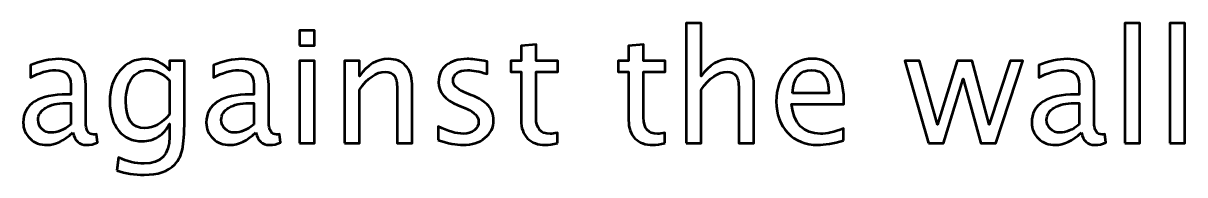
# Model space of a CAD drawing. Header units: centimetres. Extents: x -40.4 to 36.1, y -33 to 28.7.
# Drawn here: x -25.91 to -19.59, y -30.42 to -29.59 of the extents above; entities that cross this region are included whole.
import ezdxf

# ---------------------------------------------------------------- set-up
doc = ezdxf.new("R2010")
doc.units = ezdxf.units.CM
doc.header["$MEASUREMENT"] = 0
doc.layers.add('Layer 1', color=7, linetype='Continuous')

msp = doc.modelspace()

# ---------------------------------------------------------------- linework, layer by layer
at = {"layer": 'Layer 1', "color": 5, "lineweight": 53}
for points, knots in [([(-22.30172, -30.24511), (-22.30172, -30.24511), (-22.30172, -29.59233), (-22.30172, -29.59233), (-22.30172, -29.59233), (-22.30172, -29.59233), (-22.22044, -29.59233), (-22.22044, -29.59233), (-22.22044, -29.59233), (-22.22044, -29.59233), (-22.22044, -29.88118), (-22.22044, -29.88118), (-22.22044, -29.88118), (-22.1774, -29.81839), (-22.12462, -29.78706), (-22.06225, -29.78706), (-22.06225, -29.78706), (-22.02302, -29.78706), (-21.99184, -29.79934), (-21.96884, -29.82403), (-21.96884, -29.82403), (-21.94584, -29.84859), (-21.93426, -29.88175), (-21.93426, -29.92323), (-21.93426, -29.92323), (-21.93426, -29.92323), (-21.93426, -30.24511), (-21.93426, -30.24511), (-21.93426, -30.24511), (-21.93426, -30.24511), (-22.01555, -30.24511), (-22.01555, -30.24511), (-22.01555, -30.24511), (-22.01555, -30.24511), (-22.01555, -29.94976), (-22.01555, -29.94976), (-22.01555, -29.94976), (-22.01555, -29.91646), (-22.02048, -29.89275), (-22.03022, -29.87864), (-22.03022, -29.87864), (-22.0401, -29.86439), (-22.05633, -29.85734), (-22.07905, -29.85734), (-22.07905, -29.85734), (-22.129, -29.85734), (-22.17613, -29.88993), (-22.22044, -29.95513), (-22.22044, -29.95513), (-22.22044, -29.95513), (-22.22044, -30.24511), (-22.22044, -30.24511), (-22.22044, -30.24511), (-22.22044, -30.24511), (-22.30172, -30.24511), (-22.30172, -30.24511)], [0, 0, 0, 0, 0.0666667, 0.0666667, 0.0666667, 0.0666667, 0.1333333, 0.1333333, 0.1333333, 0.1333333, 0.2, 0.2, 0.2, 0.2, 0.2666667, 0.2666667, 0.2666667, 0.2666667, 0.3333333, 0.3333333, 0.3333333, 0.3333333, 0.4, 0.4, 0.4, 0.4, 0.4666667, 0.4666667, 0.4666667, 0.4666667, 0.5333333, 0.5333333, 0.5333333, 0.5333333, 0.6, 0.6, 0.6, 0.6, 0.6666667, 0.6666667, 0.6666667, 0.6666667, 0.7333333, 0.7333333, 0.7333333, 0.7333333, 0.8, 0.8, 0.8, 0.8, 0.8666667, 0.8666667, 0.8666667, 0.8666667, 1, 1, 1, 1]), ([(-19.91679, -30.24511), (-19.91679, -30.24511), (-19.91679, -29.59233), (-19.91679, -29.59233), (-19.91679, -29.59233), (-19.91679, -29.59233), (-19.83551, -29.59233), (-19.83551, -29.59233), (-19.83551, -29.59233), (-19.83551, -29.59233), (-19.83551, -30.24511), (-19.83551, -30.24511), (-19.83551, -30.24511), (-19.83551, -30.24511), (-19.91679, -30.24511), (-19.91679, -30.24511)], [0, 0, 0, 0, 0.2, 0.2, 0.2, 0.2, 0.4, 0.4, 0.4, 0.4, 0.6, 0.6, 0.6, 0.6, 1, 1, 1, 1]), ([(-19.6721, -30.24511), (-19.6721, -30.24511), (-19.6721, -29.59233), (-19.6721, -29.59233), (-19.6721, -29.59233), (-19.6721, -29.59233), (-19.59082, -29.59233), (-19.59082, -29.59233), (-19.59082, -29.59233), (-19.59082, -29.59233), (-19.59082, -30.24511), (-19.59082, -30.24511), (-19.59082, -30.24511), (-19.59082, -30.24511), (-19.6721, -30.24511), (-19.6721, -30.24511)], [0, 0, 0, 0, 0.2, 0.2, 0.2, 0.2, 0.4, 0.4, 0.4, 0.4, 0.6, 0.6, 0.6, 0.6, 1, 1, 1, 1]), ([(-24.4047, -29.71425), (-24.4047, -29.71425), (-24.4047, -29.63297), (-24.4047, -29.63297), (-24.4047, -29.63297), (-24.4047, -29.63297), (-24.32342, -29.63297), (-24.32342, -29.63297), (-24.32342, -29.63297), (-24.32342, -29.63297), (-24.32342, -29.71425), (-24.32342, -29.71425), (-24.32342, -29.71425), (-24.32342, -29.71425), (-24.4047, -29.71425), (-24.4047, -29.71425)], [0, 0, 0, 0, 0.2, 0.2, 0.2, 0.2, 0.4, 0.4, 0.4, 0.4, 0.6, 0.6, 0.6, 0.6, 1, 1, 1, 1]), ([(-23.00219, -30.24497), (-23.02731, -30.25188), (-23.04918, -30.25527), (-23.06766, -30.25527), (-23.06766, -30.25527), (-23.10915, -30.25527), (-23.14147, -30.24342), (-23.16461, -30.21971), (-23.16461, -30.21971), (-23.18789, -30.196), (-23.19946, -30.16312), (-23.19946, -30.12093), (-23.19946, -30.12093), (-23.19946, -30.12093), (-23.19946, -29.85734), (-23.19946, -29.85734), (-23.19946, -29.85734), (-23.19946, -29.85734), (-23.25563, -29.85734), (-23.25563, -29.85734), (-23.25563, -29.85734), (-23.25563, -29.85734), (-23.25563, -29.79637), (-23.25563, -29.79637), (-23.25563, -29.79637), (-23.25563, -29.79637), (-23.19946, -29.79637), (-23.19946, -29.79637), (-23.19946, -29.79637), (-23.19946, -29.79637), (-23.19946, -29.71524), (-23.19946, -29.71524), (-23.19946, -29.71524), (-23.19946, -29.71524), (-23.11818, -29.70747), (-23.11818, -29.70747), (-23.11818, -29.70747), (-23.11818, -29.70747), (-23.11818, -29.79637), (-23.11818, -29.79637), (-23.11818, -29.79637), (-23.11818, -29.79637), (-23.0005, -29.79637), (-23.0005, -29.79637), (-23.0005, -29.79637), (-23.0005, -29.79637), (-23.0005, -29.85734), (-23.0005, -29.85734), (-23.0005, -29.85734), (-23.0005, -29.85734), (-23.11818, -29.85734), (-23.11818, -29.85734), (-23.11818, -29.85734), (-23.11818, -29.85734), (-23.11818, -30.10626), (-23.11818, -30.10626), (-23.11818, -30.10626), (-23.11818, -30.16496), (-23.09264, -30.19431), (-23.0417, -30.19431), (-23.0417, -30.19431), (-23.03083, -30.19431), (-23.01771, -30.19248), (-23.00219, -30.18895), (-23.00219, -30.18895), (-23.00219, -30.18895), (-23.00219, -30.24497), (-23.00219, -30.24497)], [0, 0, 0, 0, 0.0555556, 0.0555556, 0.0555556, 0.0555556, 0.1111111, 0.1111111, 0.1111111, 0.1111111, 0.1666667, 0.1666667, 0.1666667, 0.1666667, 0.2222222, 0.2222222, 0.2222222, 0.2222222, 0.2777778, 0.2777778, 0.2777778, 0.2777778, 0.3333333, 0.3333333, 0.3333333, 0.3333333, 0.3888889, 0.3888889, 0.3888889, 0.3888889, 0.4444444, 0.4444444, 0.4444444, 0.4444444, 0.5, 0.5, 0.5, 0.5, 0.5555556, 0.5555556, 0.5555556, 0.5555556, 0.6111111, 0.6111111, 0.6111111, 0.6111111, 0.6666667, 0.6666667, 0.6666667, 0.6666667, 0.7222222, 0.7222222, 0.7222222, 0.7222222, 0.7777778, 0.7777778, 0.7777778, 0.7777778, 0.8333333, 0.8333333, 0.8333333, 0.8333333, 0.8888889, 0.8888889, 0.8888889, 0.8888889, 1, 1, 1, 1]), ([(-22.41771, -30.24497), (-22.44283, -30.25188), (-22.4647, -30.25527), (-22.48318, -30.25527), (-22.48318, -30.25527), (-22.52467, -30.25527), (-22.55699, -30.24342), (-22.58013, -30.21971), (-22.58013, -30.21971), (-22.60341, -30.196), (-22.61498, -30.16312), (-22.61498, -30.12093), (-22.61498, -30.12093), (-22.61498, -30.12093), (-22.61498, -29.85734), (-22.61498, -29.85734), (-22.61498, -29.85734), (-22.61498, -29.85734), (-22.67115, -29.85734), (-22.67115, -29.85734), (-22.67115, -29.85734), (-22.67115, -29.85734), (-22.67115, -29.79637), (-22.67115, -29.79637), (-22.67115, -29.79637), (-22.67115, -29.79637), (-22.61498, -29.79637), (-22.61498, -29.79637), (-22.61498, -29.79637), (-22.61498, -29.79637), (-22.61498, -29.71524), (-22.61498, -29.71524), (-22.61498, -29.71524), (-22.61498, -29.71524), (-22.5337, -29.70747), (-22.5337, -29.70747), (-22.5337, -29.70747), (-22.5337, -29.70747), (-22.5337, -29.79637), (-22.5337, -29.79637), (-22.5337, -29.79637), (-22.5337, -29.79637), (-22.41602, -29.79637), (-22.41602, -29.79637), (-22.41602, -29.79637), (-22.41602, -29.79637), (-22.41602, -29.85734), (-22.41602, -29.85734), (-22.41602, -29.85734), (-22.41602, -29.85734), (-22.5337, -29.85734), (-22.5337, -29.85734), (-22.5337, -29.85734), (-22.5337, -29.85734), (-22.5337, -30.10626), (-22.5337, -30.10626), (-22.5337, -30.10626), (-22.5337, -30.16496), (-22.50816, -30.19431), (-22.45722, -30.19431), (-22.45722, -30.19431), (-22.44635, -30.19431), (-22.43323, -30.19248), (-22.41771, -30.18895), (-22.41771, -30.18895), (-22.41771, -30.18895), (-22.41771, -30.24497), (-22.41771, -30.24497)], [0, 0, 0, 0, 0.0555556, 0.0555556, 0.0555556, 0.0555556, 0.1111111, 0.1111111, 0.1111111, 0.1111111, 0.1666667, 0.1666667, 0.1666667, 0.1666667, 0.2222222, 0.2222222, 0.2222222, 0.2222222, 0.2777778, 0.2777778, 0.2777778, 0.2777778, 0.3333333, 0.3333333, 0.3333333, 0.3333333, 0.3888889, 0.3888889, 0.3888889, 0.3888889, 0.4444444, 0.4444444, 0.4444444, 0.4444444, 0.5, 0.5, 0.5, 0.5, 0.5555556, 0.5555556, 0.5555556, 0.5555556, 0.6111111, 0.6111111, 0.6111111, 0.6111111, 0.6666667, 0.6666667, 0.6666667, 0.6666667, 0.7222222, 0.7222222, 0.7222222, 0.7222222, 0.7777778, 0.7777778, 0.7777778, 0.7777778, 0.8333333, 0.8333333, 0.8333333, 0.8333333, 0.8888889, 0.8888889, 0.8888889, 0.8888889, 1, 1, 1, 1]), ([(-25.63632, -30.18796), (-25.68514, -30.23283), (-25.73213, -30.25527), (-25.77729, -30.25527), (-25.77729, -30.25527), (-25.8144, -30.25527), (-25.8453, -30.2437), (-25.86972, -30.22042), (-25.86972, -30.22042), (-25.89427, -30.19713), (-25.90655, -30.16778), (-25.90655, -30.13236), (-25.90655, -30.13236), (-25.90655, -30.0834), (-25.88594, -30.04572), (-25.84474, -30.01947), (-25.84474, -30.01947), (-25.80353, -29.99323), (-25.74441, -29.9801), (-25.66736, -29.9801), (-25.66736, -29.9801), (-25.66736, -29.9801), (-25.64831, -29.9801), (-25.64831, -29.9801), (-25.64831, -29.9801), (-25.64831, -29.9801), (-25.64831, -29.92606), (-25.64831, -29.92606), (-25.64831, -29.92606), (-25.64831, -29.87399), (-25.67541, -29.84802), (-25.72973, -29.84802), (-25.72973, -29.84802), (-25.77178, -29.84802), (-25.81779, -29.86129), (-25.8676, -29.88782), (-25.8676, -29.88782), (-25.8676, -29.88782), (-25.8676, -29.82093), (-25.8676, -29.82093), (-25.8676, -29.82093), (-25.81285, -29.79835), (-25.7612, -29.78706), (-25.7128, -29.78706), (-25.7128, -29.78706), (-25.66299, -29.78706), (-25.62616, -29.79835), (-25.60259, -29.82107), (-25.60259, -29.82107), (-25.57889, -29.84379), (-25.56703, -29.87878), (-25.56703, -29.92606), (-25.56703, -29.92606), (-25.56703, -29.92606), (-25.56703, -30.12883), (-25.56703, -30.12883), (-25.56703, -30.12883), (-25.56703, -30.17526), (-25.55278, -30.19854), (-25.52413, -30.19854), (-25.52413, -30.19854), (-25.52061, -30.19854), (-25.51538, -30.19798), (-25.50847, -30.19685), (-25.50847, -30.19685), (-25.50847, -30.19685), (-25.50268, -30.24201), (-25.50268, -30.24201), (-25.50268, -30.24201), (-25.52117, -30.2509), (-25.54149, -30.25527), (-25.56379, -30.25527), (-25.56379, -30.25527), (-25.60175, -30.25527), (-25.62588, -30.23283), (-25.63632, -30.18796)], [0, 0, 0, 0, 0.05, 0.05, 0.05, 0.05, 0.1, 0.1, 0.1, 0.1, 0.15, 0.15, 0.15, 0.15, 0.2, 0.2, 0.2, 0.2, 0.25, 0.25, 0.25, 0.25, 0.3, 0.3, 0.3, 0.3, 0.35, 0.35, 0.35, 0.35, 0.4, 0.4, 0.4, 0.4, 0.45, 0.45, 0.45, 0.45, 0.5, 0.5, 0.5, 0.5, 0.55, 0.55, 0.55, 0.55, 0.6, 0.6, 0.6, 0.6, 0.65, 0.65, 0.65, 0.65, 0.7, 0.7, 0.7, 0.7, 0.75, 0.75, 0.75, 0.75, 0.8, 0.8, 0.8, 0.8, 0.85, 0.85, 0.85, 0.85, 0.9, 0.9, 0.9, 0.9, 1, 1, 1, 1]), ([(-25.39841, -30.39412), (-25.39841, -30.39412), (-25.38881, -30.32385), (-25.38881, -30.32385), (-25.38881, -30.32385), (-25.34168, -30.34586), (-25.29497, -30.35687), (-25.24883, -30.35687), (-25.24883, -30.35687), (-25.15725, -30.35687), (-25.11139, -30.30833), (-25.11139, -30.21138), (-25.11139, -30.21138), (-25.11139, -30.21138), (-25.11139, -30.14083), (-25.11139, -30.14083), (-25.11139, -30.14083), (-25.1255, -30.1706), (-25.14553, -30.1936), (-25.17164, -30.21011), (-25.17164, -30.21011), (-25.19775, -30.22662), (-25.22681, -30.23495), (-25.25885, -30.23495), (-25.25885, -30.23495), (-25.31317, -30.23495), (-25.35621, -30.21548), (-25.38796, -30.17653), (-25.38796, -30.17653), (-25.41971, -30.13758), (-25.43566, -30.08481), (-25.43566, -30.0182), (-25.43566, -30.0182), (-25.43566, -29.95005), (-25.4176, -29.89445), (-25.38147, -29.85141), (-25.38147, -29.85141), (-25.34521, -29.80851), (-25.2985, -29.78706), (-25.24107, -29.78706), (-25.24107, -29.78706), (-25.19083, -29.78706), (-25.14751, -29.80738), (-25.11139, -29.84816), (-25.11139, -29.84816), (-25.11139, -29.84816), (-25.11139, -29.79637), (-25.11139, -29.79637), (-25.11139, -29.79637), (-25.11139, -29.79637), (-25.0301, -29.79637), (-25.0301, -29.79637), (-25.0301, -29.79637), (-25.0301, -29.79637), (-25.0301, -30.12263), (-25.0301, -30.12263), (-25.0301, -30.12263), (-25.0301, -30.19276), (-25.03377, -30.24469), (-25.04111, -30.27841), (-25.04111, -30.27841), (-25.04831, -30.31214), (-25.06214, -30.3398), (-25.08218, -30.36124), (-25.08218, -30.36124), (-25.11774, -30.39892), (-25.17333, -30.41783), (-25.24883, -30.41783), (-25.24883, -30.41783), (-25.30062, -30.41783), (-25.35043, -30.40993), (-25.39841, -30.39412)], [0, 0, 0, 0, 0.0526316, 0.0526316, 0.0526316, 0.0526316, 0.1052632, 0.1052632, 0.1052632, 0.1052632, 0.1578947, 0.1578947, 0.1578947, 0.1578947, 0.2105263, 0.2105263, 0.2105263, 0.2105263, 0.2631579, 0.2631579, 0.2631579, 0.2631579, 0.3157895, 0.3157895, 0.3157895, 0.3157895, 0.3684211, 0.3684211, 0.3684211, 0.3684211, 0.4210526, 0.4210526, 0.4210526, 0.4210526, 0.4736842, 0.4736842, 0.4736842, 0.4736842, 0.5263158, 0.5263158, 0.5263158, 0.5263158, 0.5789474, 0.5789474, 0.5789474, 0.5789474, 0.6315789, 0.6315789, 0.6315789, 0.6315789, 0.6842105, 0.6842105, 0.6842105, 0.6842105, 0.7368421, 0.7368421, 0.7368421, 0.7368421, 0.7894737, 0.7894737, 0.7894737, 0.7894737, 0.8421053, 0.8421053, 0.8421053, 0.8421053, 0.8947368, 0.8947368, 0.8947368, 0.8947368, 1, 1, 1, 1]), ([(-24.64092, -30.18796), (-24.68974, -30.23283), (-24.73673, -30.25527), (-24.78189, -30.25527), (-24.78189, -30.25527), (-24.819, -30.25527), (-24.8499, -30.2437), (-24.87432, -30.22042), (-24.87432, -30.22042), (-24.89887, -30.19713), (-24.91115, -30.16778), (-24.91115, -30.13236), (-24.91115, -30.13236), (-24.91115, -30.0834), (-24.89054, -30.04572), (-24.84934, -30.01947), (-24.84934, -30.01947), (-24.80813, -29.99323), (-24.74901, -29.9801), (-24.67196, -29.9801), (-24.67196, -29.9801), (-24.67196, -29.9801), (-24.65291, -29.9801), (-24.65291, -29.9801), (-24.65291, -29.9801), (-24.65291, -29.9801), (-24.65291, -29.92606), (-24.65291, -29.92606), (-24.65291, -29.92606), (-24.65291, -29.87399), (-24.68001, -29.84802), (-24.73433, -29.84802), (-24.73433, -29.84802), (-24.77638, -29.84802), (-24.82239, -29.86129), (-24.8722, -29.88782), (-24.8722, -29.88782), (-24.8722, -29.88782), (-24.8722, -29.82093), (-24.8722, -29.82093), (-24.8722, -29.82093), (-24.81745, -29.79835), (-24.7658, -29.78706), (-24.7174, -29.78706), (-24.7174, -29.78706), (-24.66759, -29.78706), (-24.63076, -29.79835), (-24.60719, -29.82107), (-24.60719, -29.82107), (-24.58349, -29.84379), (-24.57163, -29.87878), (-24.57163, -29.92606), (-24.57163, -29.92606), (-24.57163, -29.92606), (-24.57163, -30.12883), (-24.57163, -30.12883), (-24.57163, -30.12883), (-24.57163, -30.17526), (-24.55738, -30.19854), (-24.52873, -30.19854), (-24.52873, -30.19854), (-24.52521, -30.19854), (-24.51998, -30.19798), (-24.51307, -30.19685), (-24.51307, -30.19685), (-24.51307, -30.19685), (-24.50728, -30.24201), (-24.50728, -30.24201), (-24.50728, -30.24201), (-24.52577, -30.2509), (-24.54609, -30.25527), (-24.56839, -30.25527), (-24.56839, -30.25527), (-24.60635, -30.25527), (-24.63048, -30.23283), (-24.64092, -30.18796)], [0, 0, 0, 0, 0.05, 0.05, 0.05, 0.05, 0.1, 0.1, 0.1, 0.1, 0.15, 0.15, 0.15, 0.15, 0.2, 0.2, 0.2, 0.2, 0.25, 0.25, 0.25, 0.25, 0.3, 0.3, 0.3, 0.3, 0.35, 0.35, 0.35, 0.35, 0.4, 0.4, 0.4, 0.4, 0.45, 0.45, 0.45, 0.45, 0.5, 0.5, 0.5, 0.5, 0.55, 0.55, 0.55, 0.55, 0.6, 0.6, 0.6, 0.6, 0.65, 0.65, 0.65, 0.65, 0.7, 0.7, 0.7, 0.7, 0.75, 0.75, 0.75, 0.75, 0.8, 0.8, 0.8, 0.8, 0.85, 0.85, 0.85, 0.85, 0.9, 0.9, 0.9, 0.9, 1, 1, 1, 1]), ([(-24.4047, -30.24511), (-24.4047, -30.24511), (-24.4047, -29.79637), (-24.4047, -29.79637), (-24.4047, -29.79637), (-24.4047, -29.79637), (-24.32342, -29.79637), (-24.32342, -29.79637), (-24.32342, -29.79637), (-24.32342, -29.79637), (-24.32342, -30.24511), (-24.32342, -30.24511), (-24.32342, -30.24511), (-24.32342, -30.24511), (-24.4047, -30.24511), (-24.4047, -30.24511)], [0, 0, 0, 0, 0.2, 0.2, 0.2, 0.2, 0.4, 0.4, 0.4, 0.4, 0.6, 0.6, 0.6, 0.6, 1, 1, 1, 1]), ([(-24.16001, -30.24511), (-24.16001, -30.24511), (-24.16001, -29.79637), (-24.16001, -29.79637), (-24.16001, -29.79637), (-24.16001, -29.79637), (-24.07873, -29.79637), (-24.07873, -29.79637), (-24.07873, -29.79637), (-24.07873, -29.79637), (-24.07873, -29.88118), (-24.07873, -29.88118), (-24.07873, -29.88118), (-24.03569, -29.81839), (-23.98291, -29.78706), (-23.92054, -29.78706), (-23.92054, -29.78706), (-23.88131, -29.78706), (-23.85013, -29.79934), (-23.82713, -29.82403), (-23.82713, -29.82403), (-23.80413, -29.84859), (-23.79255, -29.88175), (-23.79255, -29.92323), (-23.79255, -29.92323), (-23.79255, -29.92323), (-23.79255, -30.24511), (-23.79255, -30.24511), (-23.79255, -30.24511), (-23.79255, -30.24511), (-23.87384, -30.24511), (-23.87384, -30.24511), (-23.87384, -30.24511), (-23.87384, -30.24511), (-23.87384, -29.94976), (-23.87384, -29.94976), (-23.87384, -29.94976), (-23.87384, -29.91646), (-23.87877, -29.89275), (-23.88851, -29.87864), (-23.88851, -29.87864), (-23.89839, -29.86439), (-23.91462, -29.85734), (-23.93734, -29.85734), (-23.93734, -29.85734), (-23.98729, -29.85734), (-24.03442, -29.88993), (-24.07873, -29.95513), (-24.07873, -29.95513), (-24.07873, -29.95513), (-24.07873, -30.24511), (-24.07873, -30.24511), (-24.07873, -30.24511), (-24.07873, -30.24511), (-24.16001, -30.24511), (-24.16001, -30.24511)], [0, 0, 0, 0, 0.0666667, 0.0666667, 0.0666667, 0.0666667, 0.1333333, 0.1333333, 0.1333333, 0.1333333, 0.2, 0.2, 0.2, 0.2, 0.2666667, 0.2666667, 0.2666667, 0.2666667, 0.3333333, 0.3333333, 0.3333333, 0.3333333, 0.4, 0.4, 0.4, 0.4, 0.4666667, 0.4666667, 0.4666667, 0.4666667, 0.5333333, 0.5333333, 0.5333333, 0.5333333, 0.6, 0.6, 0.6, 0.6, 0.6666667, 0.6666667, 0.6666667, 0.6666667, 0.7333333, 0.7333333, 0.7333333, 0.7333333, 0.8, 0.8, 0.8, 0.8, 0.8666667, 0.8666667, 0.8666667, 0.8666667, 1, 1, 1, 1]), ([(-23.6506, -30.22902), (-23.6506, -30.22902), (-23.6506, -30.15452), (-23.6506, -30.15452), (-23.6506, -30.15452), (-23.5974, -30.18105), (-23.55125, -30.19431), (-23.51188, -30.19431), (-23.51188, -30.19431), (-23.48846, -30.19431), (-23.46899, -30.18796), (-23.4536, -30.17526), (-23.4536, -30.17526), (-23.43822, -30.1627), (-23.43046, -30.1469), (-23.43046, -30.12785), (-23.43046, -30.12785), (-23.43046, -30.10005), (-23.45205, -30.07705), (-23.49523, -30.05884), (-23.49523, -30.05884), (-23.49523, -30.05884), (-23.54279, -30.03866), (-23.54279, -30.03866), (-23.54279, -30.03866), (-23.61292, -30.00959), (-23.64806, -29.96754), (-23.64806, -29.91293), (-23.64806, -29.91293), (-23.64806, -29.87385), (-23.63423, -29.84308), (-23.60657, -29.82065), (-23.60657, -29.82065), (-23.57891, -29.79821), (-23.54095, -29.78706), (-23.49283, -29.78706), (-23.49283, -29.78706), (-23.46786, -29.78706), (-23.43681, -29.79045), (-23.39998, -29.79736), (-23.39998, -29.79736), (-23.39998, -29.79736), (-23.38305, -29.80061), (-23.38305, -29.80061), (-23.38305, -29.80061), (-23.38305, -29.80061), (-23.38305, -29.86834), (-23.38305, -29.86834), (-23.38305, -29.86834), (-23.42835, -29.8548), (-23.46447, -29.84802), (-23.49142, -29.84802), (-23.49142, -29.84802), (-23.51513, -29.84802), (-23.5339, -29.85324), (-23.54815, -29.86354), (-23.54815, -29.86354), (-23.56226, -29.87385), (-23.56932, -29.88767), (-23.56932, -29.90503), (-23.56932, -29.90503), (-23.56932, -29.92944), (-23.54956, -29.95019), (-23.50991, -29.96698), (-23.50991, -29.96698), (-23.50991, -29.96698), (-23.47082, -29.98349), (-23.47082, -29.98349), (-23.47082, -29.98349), (-23.42651, -30.00212), (-23.39518, -30.02187), (-23.37684, -30.04261), (-23.37684, -30.04261), (-23.35835, -30.06336), (-23.34918, -30.08932), (-23.34918, -30.12037), (-23.34918, -30.12037), (-23.34918, -30.15974), (-23.3647, -30.19205), (-23.39589, -30.21731), (-23.39589, -30.21731), (-23.42693, -30.24257), (-23.46673, -30.25527), (-23.51513, -30.25527), (-23.51513, -30.25527), (-23.55238, -30.25527), (-23.5974, -30.24652), (-23.6506, -30.22902)], [0, 0, 0, 0, 0.0434783, 0.0434783, 0.0434783, 0.0434783, 0.0869565, 0.0869565, 0.0869565, 0.0869565, 0.1304348, 0.1304348, 0.1304348, 0.1304348, 0.173913, 0.173913, 0.173913, 0.173913, 0.2173913, 0.2173913, 0.2173913, 0.2173913, 0.2608696, 0.2608696, 0.2608696, 0.2608696, 0.3043478, 0.3043478, 0.3043478, 0.3043478, 0.3478261, 0.3478261, 0.3478261, 0.3478261, 0.3913043, 0.3913043, 0.3913043, 0.3913043, 0.4347826, 0.4347826, 0.4347826, 0.4347826, 0.4782609, 0.4782609, 0.4782609, 0.4782609, 0.5217391, 0.5217391, 0.5217391, 0.5217391, 0.5652174, 0.5652174, 0.5652174, 0.5652174, 0.6086957, 0.6086957, 0.6086957, 0.6086957, 0.6521739, 0.6521739, 0.6521739, 0.6521739, 0.6956522, 0.6956522, 0.6956522, 0.6956522, 0.7391304, 0.7391304, 0.7391304, 0.7391304, 0.7826087, 0.7826087, 0.7826087, 0.7826087, 0.826087, 0.826087, 0.826087, 0.826087, 0.8695652, 0.8695652, 0.8695652, 0.8695652, 0.9130435, 0.9130435, 0.9130435, 0.9130435, 1, 1, 1, 1]), ([(-21.44687, -30.23072), (-21.50148, -30.24709), (-21.54818, -30.25527), (-21.58713, -30.25527), (-21.58713, -30.25527), (-21.65359, -30.25527), (-21.70764, -30.23326), (-21.74927, -30.18937), (-21.74927, -30.18937), (-21.7909, -30.14549), (-21.81178, -30.08862), (-21.81178, -30.01863), (-21.81178, -30.01863), (-21.81178, -29.95075), (-21.79344, -29.89501), (-21.75661, -29.85141), (-21.75661, -29.85141), (-21.71978, -29.80795), (-21.67264, -29.78621), (-21.61521, -29.78621), (-21.61521, -29.78621), (-21.56088, -29.78621), (-21.51883, -29.80555), (-21.4892, -29.84421), (-21.4892, -29.84421), (-21.45957, -29.88288), (-21.44475, -29.93763), (-21.44475, -30.00861), (-21.44475, -30.00861), (-21.44475, -30.00861), (-21.44517, -30.03344), (-21.44517, -30.03344), (-21.44517, -30.03344), (-21.44517, -30.03344), (-21.72881, -30.03344), (-21.72881, -30.03344), (-21.72881, -30.03344), (-21.71695, -30.14069), (-21.6646, -30.19431), (-21.57189, -30.19431), (-21.57189, -30.19431), (-21.53788, -30.19431), (-21.49625, -30.18471), (-21.44687, -30.16552), (-21.44687, -30.16552), (-21.44687, -30.16552), (-21.44687, -30.23072), (-21.44687, -30.23072)], [0, 0, 0, 0, 0.0769231, 0.0769231, 0.0769231, 0.0769231, 0.1538462, 0.1538462, 0.1538462, 0.1538462, 0.2307692, 0.2307692, 0.2307692, 0.2307692, 0.3076923, 0.3076923, 0.3076923, 0.3076923, 0.3846154, 0.3846154, 0.3846154, 0.3846154, 0.4615385, 0.4615385, 0.4615385, 0.4615385, 0.5384615, 0.5384615, 0.5384615, 0.5384615, 0.6153846, 0.6153846, 0.6153846, 0.6153846, 0.6923077, 0.6923077, 0.6923077, 0.6923077, 0.7692308, 0.7692308, 0.7692308, 0.7692308, 0.8461538, 0.8461538, 0.8461538, 0.8461538, 1, 1, 1, 1]), ([(-20.98416, -30.24511), (-20.98416, -30.24511), (-21.11285, -29.79637), (-21.11285, -29.79637), (-21.11285, -29.79637), (-21.11285, -29.79637), (-21.03355, -29.79637), (-21.03355, -29.79637), (-21.03355, -29.79637), (-21.03355, -29.79637), (-20.93491, -30.14478), (-20.93491, -30.14478), (-20.93491, -30.14478), (-20.93491, -30.14478), (-20.82851, -29.79637), (-20.82851, -29.79637), (-20.82851, -29.79637), (-20.82851, -29.79637), (-20.74723, -29.79637), (-20.74723, -29.79637), (-20.74723, -29.79637), (-20.74723, -29.79637), (-20.65367, -30.14422), (-20.65367, -30.14422), (-20.65367, -30.14422), (-20.65367, -30.14422), (-20.5405, -29.79637), (-20.5405, -29.79637), (-20.5405, -29.79637), (-20.5405, -29.79637), (-20.47107, -29.79637), (-20.47107, -29.79637), (-20.47107, -29.79637), (-20.47107, -29.79637), (-20.61755, -30.24511), (-20.61755, -30.24511), (-20.61755, -30.24511), (-20.61755, -30.24511), (-20.69883, -30.24511), (-20.69883, -30.24511), (-20.69883, -30.24511), (-20.69883, -30.24511), (-20.79507, -29.89515), (-20.79507, -29.89515), (-20.79507, -29.89515), (-20.79507, -29.89515), (-20.90288, -30.24511), (-20.90288, -30.24511), (-20.90288, -30.24511), (-20.90288, -30.24511), (-20.98416, -30.24511), (-20.98416, -30.24511)], [0, 0, 0, 0, 0.0714286, 0.0714286, 0.0714286, 0.0714286, 0.1428571, 0.1428571, 0.1428571, 0.1428571, 0.2142857, 0.2142857, 0.2142857, 0.2142857, 0.2857143, 0.2857143, 0.2857143, 0.2857143, 0.3571429, 0.3571429, 0.3571429, 0.3571429, 0.4285714, 0.4285714, 0.4285714, 0.4285714, 0.5, 0.5, 0.5, 0.5, 0.5714286, 0.5714286, 0.5714286, 0.5714286, 0.6428571, 0.6428571, 0.6428571, 0.6428571, 0.7142857, 0.7142857, 0.7142857, 0.7142857, 0.7857143, 0.7857143, 0.7857143, 0.7857143, 0.8571429, 0.8571429, 0.8571429, 0.8571429, 1, 1, 1, 1]), ([(-20.15301, -30.18796), (-20.20183, -30.23283), (-20.24882, -30.25527), (-20.29398, -30.25527), (-20.29398, -30.25527), (-20.33109, -30.25527), (-20.36199, -30.2437), (-20.38641, -30.22042), (-20.38641, -30.22042), (-20.41096, -30.19713), (-20.42324, -30.16778), (-20.42324, -30.13236), (-20.42324, -30.13236), (-20.42324, -30.0834), (-20.40263, -30.04572), (-20.36143, -30.01947), (-20.36143, -30.01947), (-20.32022, -29.99323), (-20.2611, -29.9801), (-20.18405, -29.9801), (-20.18405, -29.9801), (-20.18405, -29.9801), (-20.165, -29.9801), (-20.165, -29.9801), (-20.165, -29.9801), (-20.165, -29.9801), (-20.165, -29.92606), (-20.165, -29.92606), (-20.165, -29.92606), (-20.165, -29.87399), (-20.1921, -29.84802), (-20.24642, -29.84802), (-20.24642, -29.84802), (-20.28847, -29.84802), (-20.33448, -29.86129), (-20.38429, -29.88782), (-20.38429, -29.88782), (-20.38429, -29.88782), (-20.38429, -29.82093), (-20.38429, -29.82093), (-20.38429, -29.82093), (-20.32954, -29.79835), (-20.27789, -29.78706), (-20.22949, -29.78706), (-20.22949, -29.78706), (-20.17968, -29.78706), (-20.14285, -29.79835), (-20.11928, -29.82107), (-20.11928, -29.82107), (-20.09558, -29.84379), (-20.08372, -29.87878), (-20.08372, -29.92606), (-20.08372, -29.92606), (-20.08372, -29.92606), (-20.08372, -30.12883), (-20.08372, -30.12883), (-20.08372, -30.12883), (-20.08372, -30.17526), (-20.06947, -30.19854), (-20.04082, -30.19854), (-20.04082, -30.19854), (-20.0373, -30.19854), (-20.03207, -30.19798), (-20.02516, -30.19685), (-20.02516, -30.19685), (-20.02516, -30.19685), (-20.01937, -30.24201), (-20.01937, -30.24201), (-20.01937, -30.24201), (-20.03786, -30.2509), (-20.05818, -30.25527), (-20.08048, -30.25527), (-20.08048, -30.25527), (-20.11844, -30.25527), (-20.14257, -30.23283), (-20.15301, -30.18796)], [0, 0, 0, 0, 0.05, 0.05, 0.05, 0.05, 0.1, 0.1, 0.1, 0.1, 0.15, 0.15, 0.15, 0.15, 0.2, 0.2, 0.2, 0.2, 0.25, 0.25, 0.25, 0.25, 0.3, 0.3, 0.3, 0.3, 0.35, 0.35, 0.35, 0.35, 0.4, 0.4, 0.4, 0.4, 0.45, 0.45, 0.45, 0.45, 0.5, 0.5, 0.5, 0.5, 0.55, 0.55, 0.55, 0.55, 0.6, 0.6, 0.6, 0.6, 0.65, 0.65, 0.65, 0.65, 0.7, 0.7, 0.7, 0.7, 0.75, 0.75, 0.75, 0.75, 0.8, 0.8, 0.8, 0.8, 0.85, 0.85, 0.85, 0.85, 0.9, 0.9, 0.9, 0.9, 1, 1, 1, 1]), ([(-25.11139, -30.08989), (-25.11139, -30.08989), (-25.11139, -29.90376), (-25.11139, -29.90376), (-25.11139, -29.90376), (-25.14723, -29.86665), (-25.18632, -29.84802), (-25.22851, -29.84802), (-25.22851, -29.84802), (-25.26604, -29.84802), (-25.29539, -29.86298), (-25.31656, -29.89304), (-25.31656, -29.89304), (-25.33787, -29.92295), (-25.34845, -29.96458), (-25.34845, -30.01764), (-25.34845, -30.01764), (-25.34845, -30.11515), (-25.31388, -30.16383), (-25.24459, -30.16383), (-25.24459, -30.16383), (-25.19746, -30.16383), (-25.15301, -30.13914), (-25.11139, -30.08989)], [0, 0, 0, 0, 0.1428571, 0.1428571, 0.1428571, 0.1428571, 0.2857143, 0.2857143, 0.2857143, 0.2857143, 0.4285714, 0.4285714, 0.4285714, 0.4285714, 0.5714286, 0.5714286, 0.5714286, 0.5714286, 0.7142857, 0.7142857, 0.7142857, 0.7142857, 1, 1, 1, 1]), ([(-21.72457, -29.97248), (-21.72457, -29.97248), (-21.52645, -29.97248), (-21.52645, -29.97248), (-21.52645, -29.97248), (-21.52645, -29.88894), (-21.55764, -29.84718), (-21.61987, -29.84718), (-21.61987, -29.84718), (-21.68252, -29.84718), (-21.71738, -29.88894), (-21.72457, -29.97248)], [0, 0, 0, 0, 0.25, 0.25, 0.25, 0.25, 0.5, 0.5, 0.5, 0.5, 1, 1, 1, 1]), ([(-25.64831, -30.14365), (-25.64831, -30.14365), (-25.64831, -30.02836), (-25.64831, -30.02836), (-25.64831, -30.02836), (-25.64831, -30.02836), (-25.67442, -30.02752), (-25.67442, -30.02752), (-25.67442, -30.02752), (-25.71957, -30.02752), (-25.75598, -30.03584), (-25.78378, -30.05249), (-25.78378, -30.05249), (-25.81144, -30.06928), (-25.82527, -30.09144), (-25.82527, -30.1191), (-25.82527, -30.1191), (-25.82527, -30.13843), (-25.81835, -30.1548), (-25.80466, -30.1682), (-25.80466, -30.1682), (-25.79083, -30.18161), (-25.77404, -30.18838), (-25.75415, -30.18838), (-25.75415, -30.18838), (-25.72028, -30.18838), (-25.685, -30.17343), (-25.64831, -30.14365)], [0, 0, 0, 0, 0.125, 0.125, 0.125, 0.125, 0.25, 0.25, 0.25, 0.25, 0.375, 0.375, 0.375, 0.375, 0.5, 0.5, 0.5, 0.5, 0.625, 0.625, 0.625, 0.625, 0.75, 0.75, 0.75, 0.75, 1, 1, 1, 1]), ([(-24.65291, -30.14365), (-24.65291, -30.14365), (-24.65291, -30.02836), (-24.65291, -30.02836), (-24.65291, -30.02836), (-24.65291, -30.02836), (-24.67902, -30.02752), (-24.67902, -30.02752), (-24.67902, -30.02752), (-24.72417, -30.02752), (-24.76058, -30.03584), (-24.78838, -30.05249), (-24.78838, -30.05249), (-24.81604, -30.06928), (-24.82987, -30.09144), (-24.82987, -30.1191), (-24.82987, -30.1191), (-24.82987, -30.13843), (-24.82295, -30.1548), (-24.80926, -30.1682), (-24.80926, -30.1682), (-24.79543, -30.18161), (-24.77864, -30.18838), (-24.75875, -30.18838), (-24.75875, -30.18838), (-24.72488, -30.18838), (-24.6896, -30.17343), (-24.65291, -30.14365)], [0, 0, 0, 0, 0.125, 0.125, 0.125, 0.125, 0.25, 0.25, 0.25, 0.25, 0.375, 0.375, 0.375, 0.375, 0.5, 0.5, 0.5, 0.5, 0.625, 0.625, 0.625, 0.625, 0.75, 0.75, 0.75, 0.75, 1, 1, 1, 1]), ([(-20.165, -30.14365), (-20.165, -30.14365), (-20.165, -30.02836), (-20.165, -30.02836), (-20.165, -30.02836), (-20.165, -30.02836), (-20.19111, -30.02752), (-20.19111, -30.02752), (-20.19111, -30.02752), (-20.23626, -30.02752), (-20.27267, -30.03584), (-20.30047, -30.05249), (-20.30047, -30.05249), (-20.32813, -30.06928), (-20.34196, -30.09144), (-20.34196, -30.1191), (-20.34196, -30.1191), (-20.34196, -30.13843), (-20.33504, -30.1548), (-20.32135, -30.1682), (-20.32135, -30.1682), (-20.30752, -30.18161), (-20.29073, -30.18838), (-20.27084, -30.18838), (-20.27084, -30.18838), (-20.23697, -30.18838), (-20.20169, -30.17343), (-20.165, -30.14365)], [0, 0, 0, 0, 0.125, 0.125, 0.125, 0.125, 0.25, 0.25, 0.25, 0.25, 0.375, 0.375, 0.375, 0.375, 0.5, 0.5, 0.5, 0.5, 0.625, 0.625, 0.625, 0.625, 0.75, 0.75, 0.75, 0.75, 1, 1, 1, 1])]:
    msp.add_open_spline(points, degree=3, knots=knots, dxfattribs=at)

doc.saveas('drawing.dxf')
